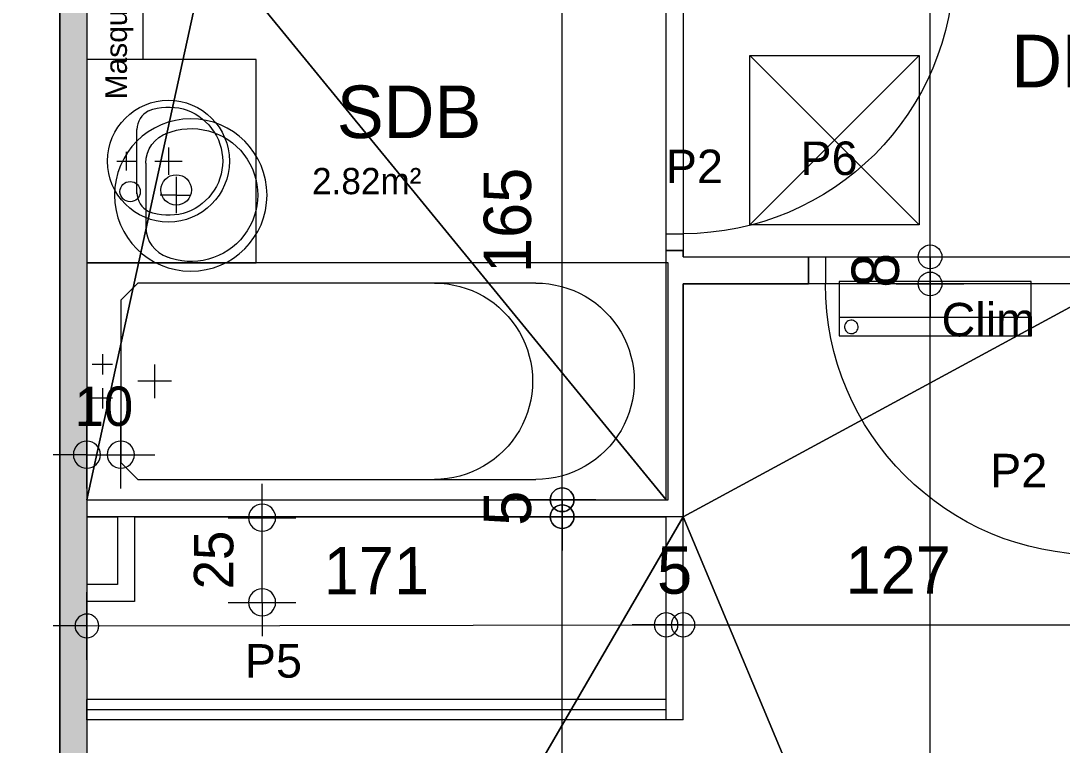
# Model space of a CAD drawing. Header units: metres. Extents: x 1.8 to 67.5, y -52.8 to -10.8.
# Drawn here: x 43.589 to 46.663, y -20.669 to -18.529 of the extents above; entities that cross this region are included whole.
import ezdxf
from ezdxf.enums import TextEntityAlignment as Align
from ezdxf.lldxf.tags import DXFTag

# ---------------------------------------------------------------- set-up
doc = ezdxf.new("R2010")
doc.units = ezdxf.units.M
doc.header["$MEASUREMENT"] = 0
for name, color, linetype in [('Calque commun', 7, 'Continuous'), ('Calque2', 7, 'Continuous'), ('Calque5', 7, 'Continuous'), ('Calque90', 7, 'Continuous'), ('Textes', 7, 'Continuous')]:
    doc.layers.add(name, color=color, linetype=linetype)
doc.styles.add('Arial17', font='arial.ttf', dxfattribs={"height": 0.063335})
doc.styles.add('Arial8', font='arial.ttf', dxfattribs={"height": 0.098961})
doc.styles.add('Century Gothic11', font='GOTHIC.TTF', dxfattribs={"height": 0.139636})
doc.styles.add('Century Gothic19', font='GOTHIC.TTF', dxfattribs={"height": 0.155151})
doc.styles.add('Century Gothic22', font='GOTHIC.TTF', dxfattribs={"height": 0.116363})
doc.styles.add('Century Gothic5', font='GOTHIC.TTF', dxfattribs={"height": 0.077575})
tags = doc.linetypes.add('HIDDEN2', pattern=[0.1875, 0.125, -0.0625]).pattern_tags.tags
tags[6:7] = [DXFTag(74, 4), DXFTag(75, 0), DXFTag(340, '0'), DXFTag(46, 1.0), DXFTag(50, 0.0), DXFTag(44, 0.0), DXFTag(45, 0.0)]
tags[4:5] = [DXFTag(74, 4), DXFTag(75, 0), DXFTag(340, '0'), DXFTag(46, 1.0), DXFTag(50, 0.0), DXFTag(44, 0.0), DXFTag(45, 0.0)]

# ---------------------------------------------------------------- blocks, each defined once
blk = doc.blocks.new('Block54246')
at = {"layer": 'Calque commun', "color": 7, "linetype": 'Continuous', "lineweight": 18}
blk.add_line((43.7037, -26.5266), (43.7037, -18.8266), dxfattribs=at)
blk = doc.blocks.new('Block54736')
at = {"layer": 'Calque commun', "color": 7, "linetype": 'Continuous', "lineweight": 18}
blk.add_line((43.7037, -17.5266), (43.7037, -26.5266), dxfattribs=at)
blk = doc.blocks.new('xmodule1pgniv1-36')
at = {"layer": 'Calque commun', "color": 5, "linetype": 'Continuous', "lineweight": 9}
blk.add_arc((0, 0), 0.5, 0, 359.9994, dxfattribs=at)
blk = doc.blocks.new('DimLine53742')
at = {"layer": 'Calque commun', "color": 5, "linetype": 'Continuous', "lineweight": 9}
for p, q in [((33.4728, -20.6312), (33.4728, -20.5312)), ((33.3728, -20.6312), (33.5728, -20.6312)), ((33.4728, -24.3512), (33.4728, -20.6312))]:
    blk.add_line(p, q, dxfattribs=at)
at = {"layer": 'Calque commun', "color": 5, "linetype": 'Continuous', "lineweight": 9, "extrusion": (0, 0, -1), "xscale": 0.07000000029802322, "yscale": 0.07000000029802322, "zscale": 0.07000000029802322, "rotation": 90}
blk.add_blockref('xmodule1pgniv1-36', (-33.4728, -20.6312), dxfattribs=at)
blk = doc.blocks.new('xmodule1pgniv1-37')
at = {"layer": 'Calque commun', "color": 5, "linetype": 'Continuous', "lineweight": 9}
blk.add_arc((0, 0), 0.5, 0, 359.9994, dxfattribs=at)
blk = doc.blocks.new('xmodule1pgniv1-38')
at = {"layer": 'Calque commun', "color": 5, "linetype": 'Continuous', "lineweight": 9}
blk.add_arc((0, 0), 0.5, 0, 359.9994, dxfattribs=at)
blk = doc.blocks.new('DimLine53750')
at = {"layer": 'Calque commun', "color": 5, "linetype": 'Continuous', "lineweight": 9}
for p, q in [((33.4728, -20.5512), (33.4729, -20.4512)), ((33.3728, -20.5512), (33.5728, -20.5512)), ((33.4728, -20.6312), (33.4728, -20.5512)), ((33.3728, -20.6312), (33.5728, -20.6312)), ((33.4728, -20.6312), (33.4728, -20.7312))]:
    blk.add_line(p, q, dxfattribs=at)
at = {"layer": 'Calque commun', "color": 5, "linetype": 'Continuous', "lineweight": 9, "extrusion": (0, 0, -1), "xscale": 0.07000000029802322, "yscale": 0.07000000029802322, "zscale": 0.07000000029802322, "rotation": 90}
for name, p in [('xmodule1pgniv1-38', (-33.4728, -20.5512)), ('xmodule1pgniv1-37', (-33.4728, -20.6312))]:
    blk.add_blockref(name, p, dxfattribs=at)
at = {"layer": 'Calque commun', "color": 5, "linetype": 'Continuous', "lineweight": 9, "style": 'Century Gothic11'}
blk.add_text('8', height=0.1396, rotation=89.9781, dxfattribs=at).set_placement((33.4228, -20.5912), align=Align.BOTTOM_CENTER)
blk = doc.blocks.new('xmodule1pgniv1-39')
at = {"layer": 'Calque commun', "color": 5, "linetype": 'Continuous', "lineweight": 9}
blk.add_arc((0, 0), 0.5, 0, 359.9994, dxfattribs=at)
blk = doc.blocks.new('xmodule1pgniv1-40')
at = {"layer": 'Calque commun', "color": 5, "linetype": 'Continuous', "lineweight": 9}
blk.add_arc((0, 0), 0.5, 0, 359.9994, dxfattribs=at)
blk = doc.blocks.new('DimLine53758')
at = {"layer": 'Calque commun', "color": 5, "linetype": 'Continuous', "lineweight": 9}
for p, q in [((33.4729, -18.6687), (33.4729, -18.5687)), ((33.3729, -18.6687), (33.5729, -18.6687)), ((33.4728, -20.5512), (33.4729, -18.6687)), ((33.3728, -20.5512), (33.5728, -20.5512)), ((33.4728, -20.5512), (33.4728, -20.6512))]:
    blk.add_line(p, q, dxfattribs=at)
at = {"layer": 'Calque commun', "color": 5, "linetype": 'Continuous', "lineweight": 9, "extrusion": (0, 0, -1), "xscale": 0.07000000029802322, "yscale": 0.07000000029802322, "zscale": 0.07000000029802322, "rotation": 90}
for name, p in [('xmodule1pgniv1-40', (-33.4729, -18.6687)), ('xmodule1pgniv1-39', (-33.4728, -20.5512))]:
    blk.add_blockref(name, p, dxfattribs=at)
at = {"layer": 'Calque commun', "color": 5, "linetype": 'Continuous', "lineweight": 9, "style": 'Century Gothic11'}
blk.add_text('188', height=0.13964, rotation=89.9976, dxfattribs=at).set_placement((33.4229, -19.61), align=Align.BOTTOM_CENTER)
blk = doc.blocks.new('xmodule1pgniv1-45')
at = {"layer": 'Calque commun', "color": 5, "linetype": 'Continuous', "lineweight": 9}
blk.add_arc((0, 0), 0.5, 0, 359.9994, dxfattribs=at)
blk = doc.blocks.new('xmodule1pgniv1-46')
at = {"layer": 'Calque commun', "color": 5, "linetype": 'Continuous', "lineweight": 9}
blk.add_arc((0, 0), 0.5, 0, 359.9994, dxfattribs=at)
blk = doc.blocks.new('DimLine53782')
at = {"layer": 'Calque commun', "color": 5, "linetype": 'Continuous', "lineweight": 9}
for p, q in [((32.3866, -21.3187), (32.3866, -21.2187)), ((32.4866, -21.3187), (32.2866, -21.3187)), ((32.3866, -24.3512), (32.3866, -21.3187)), ((32.2866, -24.3512), (32.4866, -24.3512)), ((32.3866, -24.3512), (32.3866, -24.4512))]:
    blk.add_line(p, q, dxfattribs=at)
at = {"layer": 'Calque commun', "color": 5, "linetype": 'Continuous', "lineweight": 9, "xscale": 0.07000000029802322, "yscale": 0.07000000029802322, "zscale": 0.07000000029802322, "rotation": 90}
for name, p in [('xmodule1pgniv1-46', (32.3866, -21.3187)), ('xmodule1pgniv1-45', (32.3866, -24.3512))]:
    blk.add_blockref(name, p, dxfattribs=at)
at = {"layer": 'Calque commun', "color": 5, "linetype": 'Continuous', "lineweight": 9, "style": 'Century Gothic11'}
blk.add_text('303', height=0.13964, rotation=90, dxfattribs=at).set_placement((32.3366, -22.8349), align=Align.BOTTOM_CENTER)
blk = doc.blocks.new('xmodule1pgniv1-47')
at = {"layer": 'Calque commun', "color": 5, "linetype": 'Continuous', "lineweight": 9}
blk.add_arc((0, 0), 0.5, 0, 359.9994, dxfattribs=at)
blk = doc.blocks.new('xmodule1pgniv1-48')
at = {"layer": 'Calque commun', "color": 5, "linetype": 'Continuous', "lineweight": 9}
blk.add_arc((0, 0), 0.5, 0, 359.9994, dxfattribs=at)
blk = doc.blocks.new('DimLine53790')
at = {"layer": 'Calque commun', "color": 5, "linetype": 'Continuous', "lineweight": 9}
for p, q in [((32.3866, -21.2687), (32.3866, -21.1687)), ((32.4866, -21.2687), (32.2866, -21.2687)), ((32.3866, -21.3187), (32.3866, -21.2687)), ((32.4866, -21.3187), (32.2866, -21.3187)), ((32.3866, -21.3187), (32.3866, -21.4187))]:
    blk.add_line(p, q, dxfattribs=at)
at = {"layer": 'Calque commun', "color": 5, "linetype": 'Continuous', "lineweight": 9, "extrusion": (0, 0, -1), "xscale": 0.07000000029802322, "yscale": 0.07000000029802322, "zscale": 0.07000000029802322, "rotation": 90}
for name, p in [('xmodule1pgniv1-48', (-32.3866, -21.2687)), ('xmodule1pgniv1-47', (-32.3866, -21.3187))]:
    blk.add_blockref(name, p, dxfattribs=at)
at = {"layer": 'Calque commun', "color": 5, "linetype": 'Continuous', "lineweight": 9, "style": 'Century Gothic11'}
blk.add_text('5', height=0.1396, rotation=90, dxfattribs=at).set_placement((32.3366, -21.2937), align=Align.BOTTOM_CENTER)
blk = doc.blocks.new('xmodule1pgniv1-73')
at = {"layer": 'Calque commun', "color": 5, "linetype": 'Continuous', "lineweight": 9}
blk.add_arc((0, 0), 0.5, 0, 359.9994, dxfattribs=at)
blk = doc.blocks.new('xmodule1pgniv1-74')
at = {"layer": 'Calque commun', "color": 5, "linetype": 'Continuous', "lineweight": 9}
blk.add_arc((0, 0), 0.5, 0, 359.9994, dxfattribs=at)
blk = doc.blocks.new('DimLine53910')
at = {"layer": 'Calque commun', "color": 5, "linetype": 'Continuous', "lineweight": 9}
for p, q in [((32.7436, -21.7381), (32.7436, -21.5381)), ((34.0138, -21.7381), (34.0138, -21.5381)), ((32.7436, -21.6381), (32.6436, -21.6381)), ((32.7436, -21.6381), (34.0138, -21.6381)), ((34.0138, -21.6381), (34.1138, -21.6381))]:
    blk.add_line(p, q, dxfattribs=at)
at = {"layer": 'Calque commun', "color": 5, "linetype": 'Continuous', "lineweight": 9, "xscale": 0.07000000029802322, "yscale": 0.07000000029802322, "zscale": 0.07000000029802322}
for name, p in [('xmodule1pgniv1-73', (32.7436, -21.6381)), ('xmodule1pgniv1-74', (34.0138, -21.6381))]:
    blk.add_blockref(name, p, dxfattribs=at)
at = {"layer": 'Calque commun', "color": 5, "linetype": 'Continuous', "lineweight": 9, "style": 'Century Gothic11'}
blk.add_text('127', height=0.13964, dxfattribs=at).set_placement((33.3787, -21.5881), align=Align.BOTTOM_CENTER)
blk = doc.blocks.new('xmodule1pgniv1-75')
at = {"layer": 'Calque commun', "color": 5, "linetype": 'Continuous', "lineweight": 9}
blk.add_arc((0, 0), 0.5, 0, 359.9994, dxfattribs=at)
blk = doc.blocks.new('xmodule1pgniv1-76')
at = {"layer": 'Calque commun', "color": 5, "linetype": 'Continuous', "lineweight": 9}
blk.add_arc((0, 0), 0.5, 0, 359.9994, dxfattribs=at)
blk = doc.blocks.new('DimLine53918')
at = {"layer": 'Calque commun', "color": 5, "linetype": 'Continuous', "lineweight": 9}
for p, q in [((32.6936, -21.7381), (32.6936, -21.5381)), ((32.7436, -21.7381), (32.7436, -21.5381)), ((32.6936, -21.6381), (32.5936, -21.6381)), ((32.6936, -21.6381), (32.7436, -21.6381)), ((32.7436, -21.6381), (32.8436, -21.6381))]:
    blk.add_line(p, q, dxfattribs=at)
at = {"layer": 'Calque commun', "color": 5, "linetype": 'Continuous', "lineweight": 9, "xscale": 0.07000000029802322, "yscale": 0.07000000029802322, "zscale": 0.07000000029802322}
for name, p in [('xmodule1pgniv1-75', (32.6936, -21.6381)), ('xmodule1pgniv1-76', (32.7436, -21.6381))]:
    blk.add_blockref(name, p, dxfattribs=at)
at = {"layer": 'Calque commun', "color": 5, "linetype": 'Continuous', "lineweight": 9, "style": 'Century Gothic11'}
blk.add_text('5', height=0.1396, dxfattribs=at).set_placement((32.7186, -21.5881), align=Align.BOTTOM_CENTER)
blk = doc.blocks.new('xmodule1pgniv1-77')
at = {"layer": 'Calque commun', "color": 5, "linetype": 'Continuous', "lineweight": 9}
blk.add_arc((0, 0), 0.5, 0, 359.9994, dxfattribs=at)
blk = doc.blocks.new('xmodule1pgniv1-78')
at = {"layer": 'Calque commun', "color": 5, "linetype": 'Continuous', "lineweight": 9}
blk.add_arc((0, 0), 0.5, 0, 359.9994, dxfattribs=at)
blk = doc.blocks.new('DimLine53926')
at = {"layer": 'Calque commun', "color": 5, "linetype": 'Continuous', "lineweight": 9}
for p, q in [((30.9839, -21.7413), (30.9836, -21.5413)), ((32.6936, -21.7381), (32.6936, -21.5381)), ((30.9837, -21.6413), (30.8837, -21.6415)), ((30.9837, -21.6413), (32.6936, -21.6381)), ((32.6936, -21.6381), (32.7936, -21.638))]:
    blk.add_line(p, q, dxfattribs=at)
at = {"layer": 'Calque commun', "color": 5, "linetype": 'Continuous', "lineweight": 9, "xscale": 0.06999999822277508, "yscale": 0.06999999822277508, "zscale": 0.07000000029802322, "rotation": 0.1048166415283298}
for name, p in [('xmodule1pgniv1-77', (30.9837, -21.6413)), ('xmodule1pgniv1-78', (32.6936, -21.6381))]:
    blk.add_blockref(name, p, dxfattribs=at)
at = {"layer": 'Calque commun', "color": 5, "linetype": 'Continuous', "lineweight": 9, "style": 'Century Gothic11'}
blk.add_text('171', height=0.13964, rotation=0.1048, dxfattribs=at).set_placement((31.8386, -21.5897), align=Align.BOTTOM_CENTER)
blk = doc.blocks.new('vasque1')
at = {"layer": 'Calque2', "color": 6, "linetype": 'Continuous', "lineweight": 9}
for p, q in [((-0.094, -0.092), (0.094, -0.092)), ((0, -0.182), (0, -0.135)), ((-0.0533, -0.182), (0.0533, -0.182)), ((0, -0.182), (0, -0.224))]:
    blk.add_line(p, q, dxfattribs=at)
at = {"layer": 'Calque2', "color": 6, "linetype": 'Continuous', "lineweight": 9, "flags": 128}
for points in [[(0, -0.45, -1), (0, 0)], [(0, 0, -1), (0, -0.45)], [(0.02, -0.046, 1), (-0.04, -0.046, 1), (0.02, -0.046)], [(-0.094, -0.092, 0.324927), (-0.1834, -0.157)], [(0.094, -0.092, -0.324927), (0.1834, -0.157)], [(-0.1814, -0.1514, 1.494518), (0.1814, -0.1514)], [(0.03, -0.182, 1), (-0.06, -0.182, 1), (0.03, -0.182)]]:
    blk.add_lwpolyline(points, format="xyb", dxfattribs=at)
blk = doc.blocks.new('vasqu450')
at = {"layer": 'Calque commun', "color": 6, "linetype": 'Continuous', "lineweight": 9}
blk.add_line((0.1207, 0.1168), (-0.1173, 0.117), dxfattribs=at)
for radius, start, end in [(0.225, 360, 359.9994), (0.2, 158.4, 21.6)]:
    blk.add_arc((0, 0), radius, start, end, dxfattribs=at)
at = {"layer": 'Calque commun', "color": 6, "linetype": 'Continuous', "lineweight": 9, "extrusion": (0, 0, -1)}
for centre, start, end in [((0.112, 0.0327), 28.9734, 86.4066), ((-0.112, 0.0327), 93.5934, 151.0266)]:
    blk.add_arc(centre, 0.0845, start, end, dxfattribs=at)
at = {"layer": 'Calque90', "color": 6, "linetype": 'Continuous', "lineweight": 9}
for p, q in [((0.035, 0.155), (-0.035, 0.155)), ((0, 0.19), (0, 0.12)), ((0, 0.05), (0, -0.05)), ((-0.05, 0), (0.05, 0))]:
    blk.add_line(p, q, dxfattribs=at)
blk = doc.blocks.new('meuble vasque 60x50')
at = {"layer": 'Calque commun', "color": 0, "linetype": 'ByBlock', "lineweight": -2, "xscale": 0.800000011920929, "yscale": 0.800000011920929, "zscale": 0.800000011920929}
blk.add_blockref('vasqu450', (0.2994, -0.241), dxfattribs=at)
at = {"layer": 'Calque commun', "color": 0, "linetype": 'ByBlock', "lineweight": -2}
blk.add_blockref('vasque1', (0.3994, -0.0819), dxfattribs=at)
at = {"layer": 'Calque commun', "color": 6, "linetype": 'Continuous', "lineweight": 9}
mesh = blk.add_polyface(dxfattribs=at)
corners = [(-0.0006, -0.0002), (0.5994, -0.0002), (0.5994, -0.5002), (-0.0006, -0.5002)]
mesh.append_faces([[corners[k] for k in face] for face in [(0, 1, 2, 3)]], dxfattribs={"color": 6})
blk = doc.blocks.new('@PRES_1_$$_1-37')
at = {"layer": 'Calque commun', "color": 5, "linetype": 'Continuous', "lineweight": 9}
blk.add_line((0.05, 0.08), (0.05, 0.88), dxfattribs=at)
at = {"layer": 'Calque commun', "color": 5, "linetype": 'Continuous', "lineweight": 9, "extrusion": (0, 0, -1)}
blk.add_arc((-0.05, 0.08), 0.8, 90, 180, dxfattribs=at)
at = {"layer": 'Calque commun', "color": 5, "linetype": 'Continuous', "lineweight": 9}
mesh = blk.add_polyface(dxfattribs=at)
corners = [(0, 0), (0, 0.08), (0.05, 0.08), (0.05, 0)]
mesh.append_faces([[corners[k] for k in face] for face in [(0, 1, 2, 3)]], dxfattribs={"color": 5})
mesh = blk.add_polyface(dxfattribs=at)
corners = [(0.85, 0), (0.85, 0.08), (0.9, 0.08), (0.9, 0)]
mesh.append_faces([[corners[k] for k in face] for face in [(0, 1, 2, 3)]], dxfattribs={"color": 5})
blk = doc.blocks.new('@PRES_1_$$_1-38')
at = {"layer": 'Calque commun', "color": 7, "linetype": 'Continuous', "lineweight": 9}
blk.add_line((0, 0), (0, 0.08), dxfattribs=at)
blk = doc.blocks.new('@PRES_1_$$_1-39')
at = {"layer": 'Calque commun', "color": 7, "linetype": 'Continuous', "lineweight": 9}
blk.add_line((0, 0), (0, 0.08), dxfattribs=at)
blk = doc.blocks.new('INTER_2D_COMB13')
at = {"layer": 'Calque5', "color": 0, "linetype": 'ByBlock', "lineweight": -2}
for name in ['@PRES_1_$$_1-37', '@PRES_1_$$_1-38']:
    blk.add_blockref(name, (0, 0), dxfattribs=at)
at = {"layer": 'Calque5', "color": 0, "linetype": 'ByBlock', "lineweight": -2, "extrusion": (0, 0, -1), "xscale": -1, "yscale": -1, "zscale": -1, "rotation": -180}
blk.add_blockref('@PRES_1_$$_1-39', (-0.9, 0), dxfattribs=at)
blk = doc.blocks.new('PLACED_COMB13')
at = {"layer": 'Calque5', "color": 0, "linetype": 'ByBlock', "lineweight": -2}
blk.add_blockref('INTER_2D_COMB13', (0, 0), dxfattribs=at)
blk = doc.blocks.new('bain170')
at = {"layer": 'Calque90', "color": 6, "linetype": 'Continuous', "lineweight": 9}
for p, q in [((-1.7157, 0.7), (-1.7157, 0)), ((0, 0.7), (-1.7157, 0.7)), ((0, 0), (0, 0.7)), ((-0.15, 0.64), (-1.3257, 0.64)), ((-0.1, 0.59), (-0.15, 0.64)), ((-0.1, 0.11), (-0.1, 0.59)), ((-0.2, 0.3), (-0.2, 0.4)), ((-0.0757, 0.4), (-0.0157, 0.4)), ((-0.0457, 0.37), (-0.0457, 0.43)), ((-0.25, 0.35), (-0.15, 0.35)), ((-0.0457, 0.27), (-0.0457, 0.33)), ((-0.0757, 0.3), (-0.0157, 0.3)), ((-0.15, 0.06), (-0.1, 0.11)), ((-1.3257, 0.06), (-0.15, 0.06)), ((-1.7157, 0), (0, 0))]:
    blk.add_line(p, q, dxfattribs=at)
at = {"layer": 'Calque90', "color": 6, "linetype": 'Continuous', "lineweight": 9, "extrusion": (0, 0, -1)}
for centre, start, end in [((1.3257, 0.35), 270, 90.0008), ((1.0257, 0.35), 269.9992, 90.0002)]:
    blk.add_arc(centre, 0.29, start, end, dxfattribs=at)
blk = doc.blocks.new('@PRES_1_$$_1-40')
at = {"layer": 'Calque commun', "color": 5, "linetype": 'Continuous', "lineweight": 9}
blk.add_line((0.05, 0.05), (0.05, 0.85), dxfattribs=at)
at = {"layer": 'Calque commun', "color": 5, "linetype": 'Continuous', "lineweight": 9, "extrusion": (0, 0, -1)}
blk.add_arc((-0.05, 0.05), 0.8, 90, 180, dxfattribs=at)
at = {"layer": 'Calque commun', "color": 5, "linetype": 'Continuous', "lineweight": 9}
mesh = blk.add_polyface(dxfattribs=at)
corners = [(0, 0), (0, 0.05), (0.05, 0.05), (0.05, 0)]
mesh.append_faces([[corners[k] for k in face] for face in [(0, 1, 2, 3)]], dxfattribs={"color": 5})
mesh = blk.add_polyface(dxfattribs=at)
corners = [(0.85, 0), (0.85, 0.05), (0.9, 0.05), (0.9, 0)]
mesh.append_faces([[corners[k] for k in face] for face in [(0, 1, 2, 3)]], dxfattribs={"color": 5})
blk = doc.blocks.new('@PRES_1_$$_1-41')
at = {"layer": 'Calque commun', "color": 0, "linetype": 'Continuous', "lineweight": 9}
blk.add_line((0, 0), (0, 0.05), dxfattribs=at)
blk = doc.blocks.new('@PRES_1_$$_1-42')
at = {"layer": 'Calque commun', "color": 0, "linetype": 'Continuous', "lineweight": 9}
blk.add_line((0, 0), (0, 0.05), dxfattribs=at)
blk = doc.blocks.new('INTER_2D_COMB14')
at = {"layer": 'Calque commun', "color": 0, "linetype": 'ByBlock', "lineweight": -2}
blk.add_blockref('@PRES_1_$$_1-40', (0, 0), dxfattribs=at)
at = {"layer": 'Calque commun', "color": 15, "linetype": 'ByBlock', "lineweight": -2}
blk.add_blockref('@PRES_1_$$_1-41', (0, 0), dxfattribs=at)
at = {"layer": 'Calque commun', "color": 15, "linetype": 'ByBlock', "lineweight": -2, "extrusion": (0, 0, -1), "xscale": -1, "yscale": -1, "zscale": -1, "rotation": -180}
blk.add_blockref('@PRES_1_$$_1-42', (-0.9, 0), dxfattribs=at)
blk = doc.blocks.new('PLACED_COMB14')
at = {"layer": 'Calque commun', "color": 0, "linetype": 'ByBlock', "lineweight": -2}
blk.add_blockref('INTER_2D_COMB14', (0, 0), dxfattribs=at)
blk = doc.blocks.new('xmodule1pgniv1-113')
at = {"layer": 'Calque commun', "color": 5, "linetype": 'Continuous', "lineweight": 9}
blk.add_arc((0, 0), 0.5, 0, 359.9994, dxfattribs=at)
blk = doc.blocks.new('xmodule1pgniv1-114')
at = {"layer": 'Calque commun', "color": 5, "linetype": 'Continuous', "lineweight": 9}
blk.add_arc((0, 0), 0.5, 0, 359.9994, dxfattribs=at)
blk = doc.blocks.new('DimLine60445')
at = {"layer": 'Calque commun', "color": 5, "linetype": 'Continuous', "lineweight": 9}
for p, q in [((32.3866, -19.6187), (32.3866, -19.5187)), ((32.4866, -19.6187), (32.2866, -19.6187)), ((32.3866, -21.2687), (32.3866, -19.6187)), ((32.4866, -21.2687), (32.2866, -21.2687)), ((32.3866, -21.2687), (32.3866, -21.3687))]:
    blk.add_line(p, q, dxfattribs=at)
at = {"layer": 'Calque commun', "color": 5, "linetype": 'Continuous', "lineweight": 9, "xscale": 0.07000000029802322, "yscale": 0.07000000029802322, "zscale": 0.07000000029802322, "rotation": 90}
for name, p in [('xmodule1pgniv1-114', (32.3866, -19.6187)), ('xmodule1pgniv1-113', (32.3866, -21.2687))]:
    blk.add_blockref(name, p, dxfattribs=at)
at = {"layer": 'Calque commun', "color": 5, "linetype": 'Continuous', "lineweight": 9, "style": 'Century Gothic11'}
blk.add_text('165', height=0.13964, rotation=90, dxfattribs=at).set_placement((32.3366, -20.4437), align=Align.BOTTOM_CENTER)
blk = doc.blocks.new('xmodule1pgniv1-115')
at = {"layer": 'Calque commun', "color": 5, "linetype": 'Continuous', "lineweight": 9}
blk.add_arc((0, 0), 0.5, 0, 359.9994, dxfattribs=at)
blk = doc.blocks.new('xmodule1pgniv1-116')
at = {"layer": 'Calque commun', "color": 5, "linetype": 'Continuous', "lineweight": 9}
blk.add_arc((0, 0), 0.5, 0, 359.9994, dxfattribs=at)
blk = doc.blocks.new('DimLine60886')
at = {"layer": 'Calque commun', "color": 5, "linetype": 'Continuous', "lineweight": 9}
for p, q in [((30.9837, -21.2355), (30.9837, -21.0355)), ((31.0838, -21.2355), (31.0838, -21.0355)), ((30.9837, -21.1355), (30.8837, -21.1355)), ((30.9837, -21.1355), (31.0838, -21.1355)), ((31.0838, -21.1355), (31.1838, -21.1355))]:
    blk.add_line(p, q, dxfattribs=at)
at = {"layer": 'Calque commun', "color": 5, "linetype": 'Continuous', "lineweight": 9, "xscale": 0.07999999821186066, "yscale": 0.07999999821186066, "zscale": 0.07999999821186066}
for name, p in [('xmodule1pgniv1-115', (30.9837, -21.1355)), ('xmodule1pgniv1-116', (31.0838, -21.1355))]:
    blk.add_blockref(name, p, dxfattribs=at)
at = {"layer": 'Calque commun', "color": 5, "linetype": 'Continuous', "lineweight": 9, "style": 'Century Gothic22'}
blk.add_text('10', height=0.11636, dxfattribs=at).set_placement((31.0338, -21.0855), align=Align.BOTTOM_CENTER)
blk = doc.blocks.new('xmodule1pgniv1-121')
at = {"layer": 'Calque commun', "color": 5, "linetype": 'Continuous', "lineweight": 9}
blk.add_arc((0, 0), 0.5, 0, 359.9994, dxfattribs=at)
blk = doc.blocks.new('xmodule1pgniv1-122')
at = {"layer": 'Calque commun', "color": 5, "linetype": 'Continuous', "lineweight": 9}
blk.add_arc((0, 0), 0.5, 0, 359.9994, dxfattribs=at)
blk = doc.blocks.new('DimLine60945')
at = {"layer": 'Calque commun', "color": 5, "linetype": 'Continuous', "lineweight": 9}
for p, q in [((31.5009, -21.3217), (31.5009, -21.2217)), ((31.4009, -21.3217), (31.6009, -21.3217)), ((31.5009, -21.5717), (31.5009, -21.3217)), ((31.4009, -21.5717), (31.6009, -21.5717)), ((31.5009, -21.5717), (31.5009, -21.6717))]:
    blk.add_line(p, q, dxfattribs=at)
at = {"layer": 'Calque commun', "color": 5, "linetype": 'Continuous', "lineweight": 9, "xscale": 0.07999999821186066, "yscale": 0.07999999821186066, "zscale": 0.07999999821186066, "rotation": 90}
for name, p in [('xmodule1pgniv1-122', (31.5009, -21.3217)), ('xmodule1pgniv1-121', (31.5009, -21.5717))]:
    blk.add_blockref(name, p, dxfattribs=at)
at = {"layer": 'Calque commun', "color": 5, "linetype": 'Continuous', "lineweight": 9, "style": 'Century Gothic22'}
blk.add_text('25', height=0.11636, rotation=90, dxfattribs=at).set_placement((31.4509, -21.4467), align=Align.BOTTOM_CENTER)
blk = doc.blocks.new('clim-int2')
at = {"layer": 'Calque commun', "color": 0, "linetype": 'ByBlock', "lineweight": 9}
for p, q in [((0.5671, 0.16), (0, 0.16)), ((0, 0.16), (0, 0)), ((0.5671, 0), (0.5671, 0.16)), ((0, 0.106), (0.5671, 0.106)), ((0, 0), (0.5671, 0))]:
    blk.add_line(p, q, dxfattribs=at)
blk.add_arc((0.531, 0.1338), 0.02, 330, 329.9994, dxfattribs=at)
blk = doc.blocks.new('xmodule1pgniv1-125')
at = {"layer": 'Calque commun', "color": 7, "linetype": 'Continuous', "lineweight": 9}
for p, q in [((31.1488, -19.6171), (31.1488, -19.9671)), ((32.6939, -21.8587), (30.984, -21.8587)), ((30.984, -21.9187), (30.984, -21.8587)), ((32.6939, -21.9187), (32.6939, -21.8587)), ((32.6939, -21.8887), (30.984, -21.8887)), ((32.6939, -21.9187), (30.984, -21.9187))]:
    blk.add_line(p, q, dxfattribs=at)
at = {"layer": 'Calque commun', "color": 15, "linetype": 'Continuous', "lineweight": 18}
for p, q in [((32.6937, -21.2687), (32.6937, -20.5328)), ((32.7437, -20.5512), (32.7437, -20.5328)), ((32.7437, -21.9187), (32.7437, -20.6312)), ((30.9837, -21.2687), (32.6937, -21.2687)), ((30.9837, -21.2687), (30.9837, -21.3187)), ((30.9837, -21.3187), (31.0738, -21.3187)), ((31.0738, -21.3187), (31.0738, -21.5187)), ((31.1238, -21.3187), (32.6937, -21.3187)), ((31.1238, -21.3187), (31.1238, -21.5687)), ((32.6937, -21.9187), (32.6937, -21.3187)), ((31.0738, -21.5187), (30.9837, -21.5187)), ((30.9837, -21.5187), (30.9837, -21.5687)), ((31.1238, -21.5687), (30.9837, -21.5687)), ((32.7437, -21.9187), (32.6937, -21.9187))]:
    blk.add_line(p, q, dxfattribs=at)
at = {"layer": 'Calque commun', "color": 7, "linetype": 'Continuous', "lineweight": 18}
for p, q in [((32.7437, -20.5512), (33.1138, -20.5512)), ((32.7737, -20.5512), (33.1138, -20.5512)), ((32.7437, -20.6312), (33.1138, -20.6312))]:
    blk.add_line(p, q, dxfattribs=at)
at = {"layer": 'Calque commun', "color": 16, "linetype": 'HIDDEN2', "lineweight": 9, "flags": 128}
blk.add_lwpolyline([(32.9403, -20.4565), (32.9403, -19.9565), (33.4403, -19.9564), (33.4403, -20.4564), (32.9403, -19.9565), (33.4403, -20.4564), (32.9403, -20.4565), (33.4403, -19.9564)], dxfattribs=at)
at = {"layer": 'Calque commun', "color": 91, "linetype": 'Continuous', "lineweight": 9}
blk.add_trace([(30.9839, -19.6187), (30.9037, -19.6187), (30.9839, -24.3512), (30.9037, -24.3512)], dxfattribs=at)
at = {"layer": 'Calque commun', "color": 5, "linetype": 'Continuous', "lineweight": 9}
for name in ['DimLine53758', 'DimLine60445', 'DimLine53750', 'DimLine53742', 'DimLine60886', 'DimLine53790', 'DimLine60945', 'DimLine53782', 'DimLine53926', 'DimLine53918', 'DimLine53910']:
    blk.add_blockref(name, (0, 0), dxfattribs=at)
at = {"layer": 'Calque commun', "color": 0, "linetype": 'ByBlock', "lineweight": -2, "xscale": -1, "yscale": -1, "zscale": -1, "rotation": 90.00000000000001}
blk.add_blockref('PLACED_COMB14', (32.6937, -19.6328), dxfattribs=at)
at = {"layer": 'Calque commun', "color": 0, "linetype": 'ByBlock', "lineweight": -2, "extrusion": (0, 0, -1), "rotation": -90}
blk.add_blockref('meuble vasque 60x50', (-30.9835, -19.9692), dxfattribs=at)
at = {"layer": 'Calque commun', "color": 0, "linetype": 'ByBlock', "lineweight": -2, "xscale": -1, "yscale": -1, "zscale": -1}
for name, p in [('PLACED_COMB13', (34.0138, -20.5512)), ('bain170', (30.9837, -20.5687))]:
    blk.add_blockref(name, p, dxfattribs=at)
at = {"layer": 'Calque commun', "color": 7, "linetype": 'HIDDEN2', "lineweight": -2, "xscale": -1, "yscale": -1, "zscale": -1}
blk.add_blockref('clim-int2', (33.7712, -20.6243), dxfattribs=at)
at = {"layer": 'Textes', "color": 5, "linetype": 'ByBlock', "lineweight": -2, "style": 'Arial17'}
blk.add_text('Masquette', height=0.06333, rotation=90, dxfattribs=at).set_placement((31.0385, -20.0861), align=Align.TOP_LEFT)
at = {"layer": 'Textes', "color": 5, "linetype": 'ByBlock', "lineweight": -2, "style": 'Century Gothic19'}
for s, p in [('DEGT', (33.7126, -19.8952)), ('SDB', (31.7215, -20.0452))]:
    blk.add_text(s, height=0.15515, dxfattribs=at).set_placement(p, align=Align.TOP_LEFT)
at = {"layer": 'Textes', "color": 5, "linetype": 'ByBlock', "lineweight": -2, "style": 'Arial8'}
for s, p in [('P6', (33.259, -20.3392)), ('P2', (32.8615, -20.3632)), ('Clim', (33.7829, -20.8159)), ('P2', (33.8188, -21.2616)), ('P5', (31.6187, -21.8238))]:
    blk.add_text(s, height=0.09896, dxfattribs=at).set_placement(p, align=Align.BOTTOM_RIGHT)
at = {"layer": 'Textes', "color": 9, "linetype": 'ByBlock', "lineweight": -2, "style": 'Century Gothic5'}
blk.add_text('2.82m²', height=0.07758, dxfattribs=at).set_placement((31.6484, -20.2886), align=Align.TOP_LEFT)
at = {"layer": 'Calque commun', "color": 9, "linetype": 'Continuous', "lineweight": 9}
mesh = blk.add_polyface(dxfattribs=at)
corners = [(34.9638, -20.5512), (34.9638, -18.6687), (32.7437, -18.6687), (32.7437, -20.5512)]
mesh.append_faces([[corners[k] for k in face] for face in [(0, 1, 2, 3)]], dxfattribs={"color": 9})
mesh = blk.add_polyface(dxfattribs=at)
corners = [(31.3439, -19.6187), (30.9839, -19.6187), (30.9837, -21.2687), (31.3439, -19.6187), (32.6936, -21.2687), (32.6937, -19.6187)]
mesh.append_faces([[corners[k] for k in face] for face in [(4, 0, 2)]], dxfattribs={"vtx0": -1, "vtx1": -1, "color": 9})
mesh.append_faces([[corners[k] for k in face] for face in [(0, 1, 2)]], dxfattribs={"vtx0": -1, "vtx2": -1, "color": 9})
mesh.append_faces([[corners[k] for k in face] for face in [(3, 1, 0), (5, 0, 4)]], dxfattribs={"vtx1": -1, "color": 9})
mesh = blk.add_polyface(dxfattribs=at)
corners = [(34.0138, -20.6312), (32.7436, -21.3187), (34.0137, -24.3512), (30.9837, -24.3512), (30.9837, -21.3187), (32.7437, -20.6312)]
mesh.append_faces([[corners[k] for k in face] for face in [(0, 1, 2), (2, 1, 3)]], dxfattribs={"vtx0": -1, "vtx1": -1, "color": 9})
mesh.append_faces([[corners[k] for k in face] for face in [(1, 4, 3), (0, 5, 1)]], dxfattribs={"vtx2": -1, "color": 9})

msp = doc.modelspace()

# ---------------------------------------------------------------- linework, layer by layer
at = {"layer": 'Calque commun', "color": 12, "linetype": 'Continuous', "lineweight": 18}
msp.add_line((43.7037, -23.1466), (43.7037, -17.5066), dxfattribs=at)

# ---------------------------------------------------------------- block references
at = {"layer": 'Calque commun', "color": 0, "linetype": 'ByBlock', "lineweight": -2}
for name, p in [('xmodule1pgniv1-125', (12.8, 1.3246)), ('Block54736', (0, 0)), ('Block54246', (0, 0))]:
    msp.add_blockref(name, p, dxfattribs=at)

# ---------------------------------------------------------------- meshes
at = {"layer": 'Calque commun', "color": 7, "linetype": 'Continuous', "lineweight": 9}
mesh = msp.add_polyface(dxfattribs=at)
corners = [(61.7636, -10.7659), (1.7636, -10.7659), (1.7636, -52.7659), (61.7636, -52.7659)]
mesh.append_faces([[corners[k] for k in face] for face in [(0, 1, 2, 3)]], dxfattribs={"color": 7})

doc.saveas('drawing.dxf')
